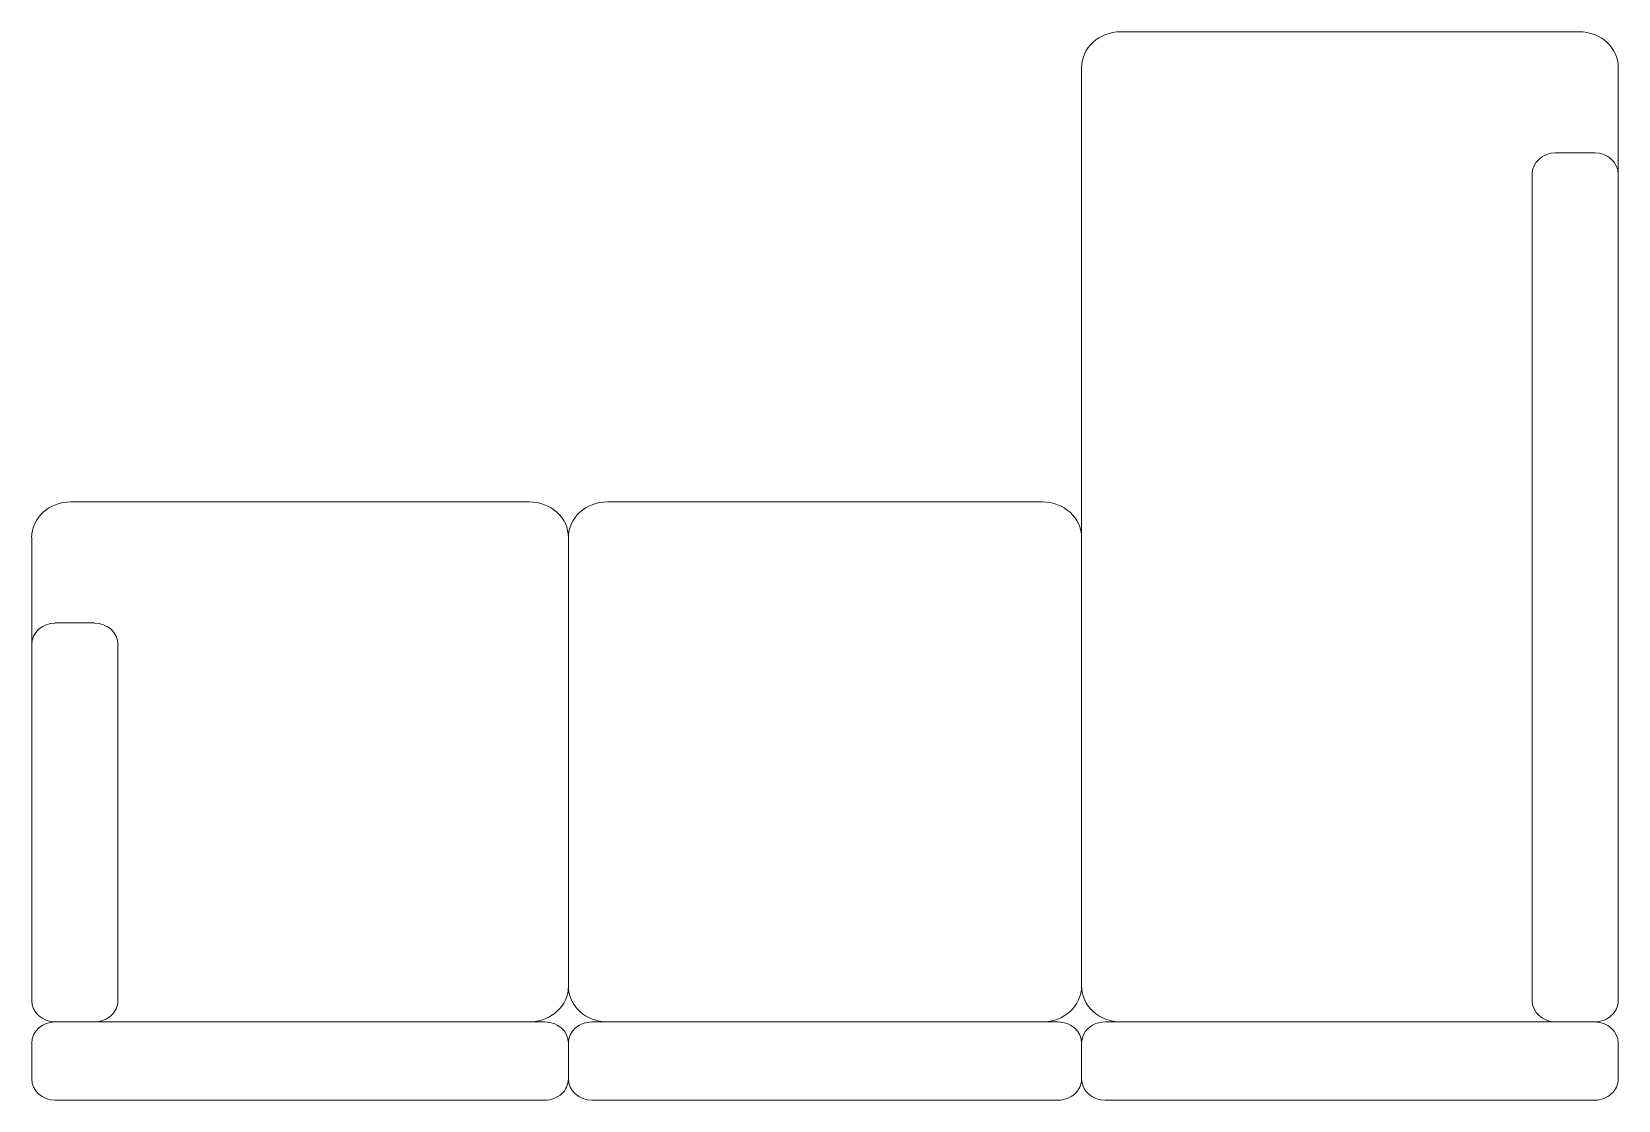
# Model space of a CAD drawing. Header units: millimetres. Extents: x -13512 to 8923, y -6533 to 5096.
# Drawn here: x 5193.7 to 5333.7, y 3851.9 to 3946.2 of the extents above; entities that cross this region are included whole.
import ezdxf

# ---------------------------------------------------------------- set-up
doc = ezdxf.new("R2010")
doc.units = ezdxf.units.MM
doc.layers.add('A-meble', color=7, linetype='Continuous', lineweight=5, true_color=0x8a8a8a)

msp = doc.modelspace()

# ---------------------------------------------------------------- linework, layer by layer
at = {"layer": 'A-meble'}
for p, q in [((5289.82, 3946.2), (5330.26, 3946.2)), ((5286.36, 3861.98), (5286.36, 3943.05)), ((5333.72, 3861.98), (5333.72, 3943.05)), ((5331.64, 3935.51), (5328.19, 3935.51)), ((5326.11, 3933.63), (5326.11, 3860.72)), ((5333.72, 3933.63), (5333.72, 3860.72)), ((5197.17, 3904.71), (5237.62, 3904.71)), ((5244.53, 3904.71), (5282.9, 3904.71)), ((5193.72, 3861.98), (5193.72, 3901.57)), ((5241.08, 3861.98), (5241.08, 3901.57)), ((5195.79, 3894.03), (5199.25, 3894.03)), ((5193.72, 3892.14), (5193.72, 3860.72)), ((5201.32, 3892.14), (5201.32, 3860.72)), ((5195.79, 3858.83), (5239, 3858.83)), ((5243.15, 3858.83), (5284.29, 3858.83)), ((5288.43, 3858.83), (5331.64, 3858.83)), ((5193.72, 3853.81), (5193.72, 3856.95)), ((5241.08, 3853.81), (5241.08, 3856.95)), ((5286.36, 3853.81), (5286.36, 3856.95)), ((5286.36, 3853.81), (5286.36, 3856.95)), ((5333.72, 3853.81), (5333.72, 3856.95)), ((5195.79, 3851.92), (5239, 3851.92)), ((5243.15, 3851.92), (5284.29, 3851.92)), ((5288.43, 3851.92), (5331.64, 3851.92))]:
    msp.add_line(p, q, dxfattribs=at)
for centre, major_axis, start_param, end_param in [((5289.82, 3943.05), (-3.46, 0), -1.570796, 0), ((5330.26, 3943.05), (-3.46, 0), 3.141593, 4.712389), ((5328.19, 3933.63), (-2.07, 0), 4.712389, 6.283185), ((5331.64, 3933.63), (-2.07, 0), 3.141593, 4.712389), ((5197.17, 3901.57), (-3.46, 0), -1.570796, 0), ((5237.62, 3901.57), (-3.46, 0), 3.141593, 4.712389), ((5244.53, 3901.57), (-3.46, 0), -1.570796, 0), ((5282.9, 3901.57), (-3.46, 0), 3.141593, 4.712389), ((5195.79, 3892.14), (-2.07, 0), 4.712389, 6.283185), ((5199.25, 3892.14), (-2.07, 0), 3.141593, 4.712389), ((5237.62, 3861.98), (-3.46, 0), 1.570796, 3.141593), ((5244.53, 3861.98), (-3.46, 0), 0, 1.570796), ((5282.9, 3861.98), (-3.46, 0), 1.570796, 3.141593), ((5289.82, 3861.98), (-3.46, 0), 0, 1.570796), ((5195.79, 3860.72), (-2.07, 0), 0, 1.570796), ((5199.25, 3860.72), (-2.07, 0), 1.570796, 3.141593), ((5328.19, 3860.72), (-2.07, 0), 0, 1.570796), ((5331.64, 3860.72), (-2.07, 0), 1.570796, 3.141593), ((5195.79, 3856.95), (-2.07, 0), 4.712389, 6.283185), ((5239, 3856.95), (-2.07, 0), 3.141593, 4.712389), ((5243.15, 3856.95), (-2.07, 0), 4.712389, 6.283185), ((5284.29, 3856.95), (-2.07, 0), 3.141593, 4.712389), ((5288.43, 3856.95), (-2.07, 0), 4.712389, 6.283185), ((5331.64, 3856.95), (-2.07, 0), 3.141593, 4.712389), ((5195.79, 3853.81), (-2.07, 0), 0, 1.570796), ((5239, 3853.81), (-2.07, 0), 1.570796, 3.141593), ((5243.15, 3853.81), (-2.07, 0), 0, 1.570796), ((5284.29, 3853.81), (-2.07, 0), 1.570796, 3.141593), ((5288.43, 3853.81), (-2.07, 0), 0, 1.570796), ((5331.64, 3853.81), (-2.07, 0), 1.570796, 3.141593)]:
    msp.add_ellipse(centre, major_axis=major_axis, ratio=0.909091, start_param=start_param, end_param=end_param, dxfattribs=at)

doc.saveas('drawing.dxf')
